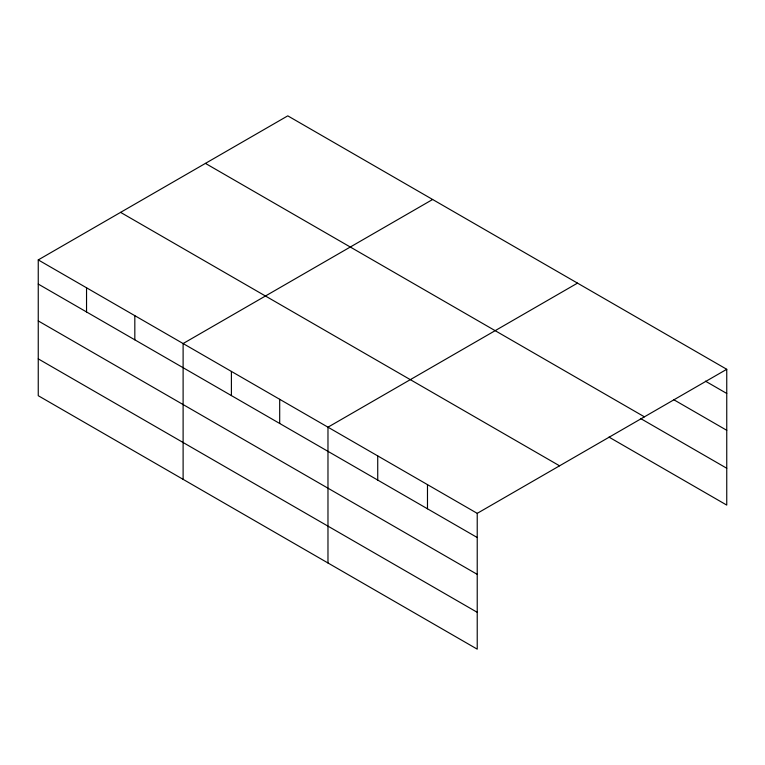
<?xml version="1.0" encoding="UTF-8"?>
<svg xmlns="http://www.w3.org/2000/svg" width="765" height="765" viewBox="0 0 765 765"><rect width="100%" height="100%" fill="white"/><g stroke="black" fill="none" stroke-linecap="round" stroke-linejoin="round"><path stroke-width="1.15" d="M38.25 259.909L477.226 513.353L477.226 649.15L38.25 395.706L38.25 259.909L287.774 115.85L726.75 369.294L726.75 505.091L608.969 437.092M432.636 199.483L183.112 343.542L183.112 479.339M577.499 283.127L327.975 427.186L327.975 562.983M477.226 513.353L726.75 369.294M705.426 381.152L726.75 393.459M673.955 399.818L726.75 430.303M205.431 163.394L644.407 416.829M640.448 418.426L726.75 468.257M120.593 212.374L559.569 465.818M38.25 284.073L477.226 537.518M38.25 320.918L477.226 574.362M38.25 358.871L477.226 612.316M427.482 484.628L427.482 508.792M377.728 455.902L377.728 480.076M279.694 399.301L279.694 423.466M231.403 371.427L231.403 395.591M134.822 315.668L134.822 339.832M86.541 287.793L86.541 311.957"/></g></svg>
